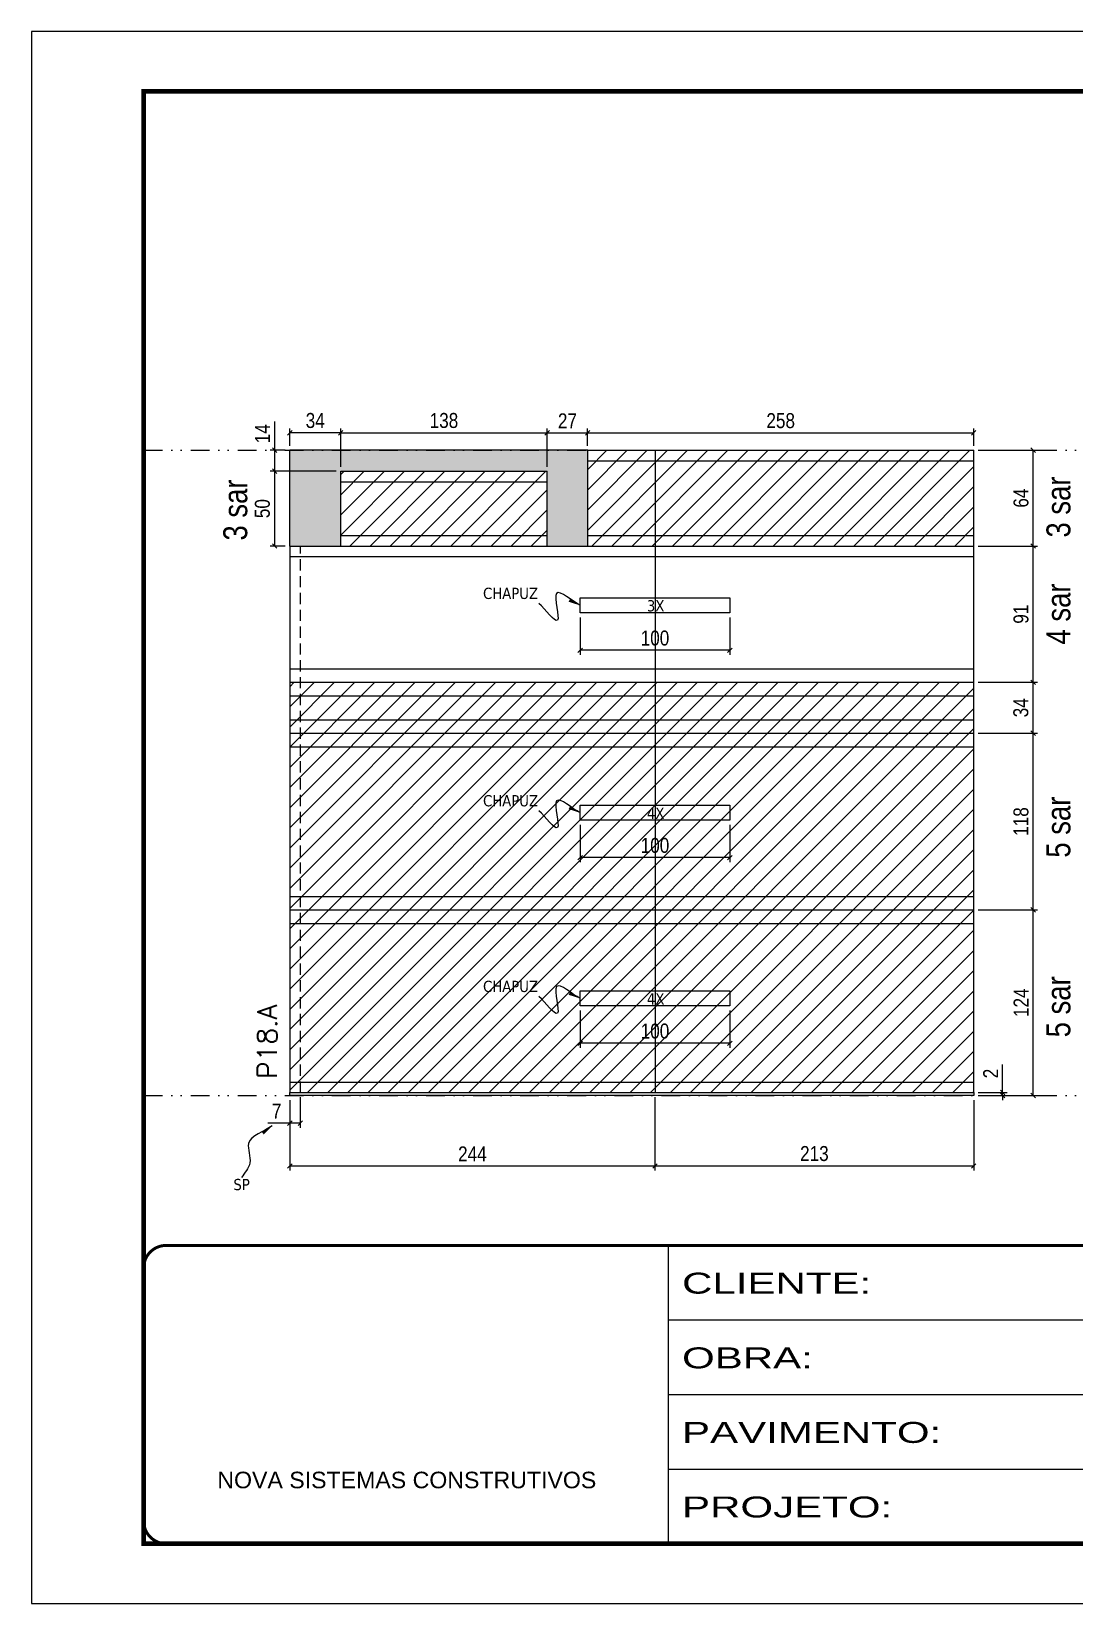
# Model space of a CAD drawing. Extents: x 14400 to 27878, y -21631 to 6985.
# Drawn here: x 17597 to 18294, y -2105 to -1055 of the extents above; entities that cross this region are included whole.
import ezdxf

# ---------------------------------------------------------------- set-up
doc = ezdxf.new("R2010")
doc.units = 0
for name, pattern in [('CONTINUO', [0]), ('DASHED', [0.75, 0.5, -0.25]), ('DIVIDE2', [0.625, 0.25, -0.125, 0, -0.125, 0, -0.125]), ('HIDDEN', [0.375, 0.25, -0.125])]:
    doc.linetypes.add(name, pattern=pattern)
for name, color, linetype in [('COTA', 241, 'Continuous'), ('NOMENCLATURA', 7, 'Continuous'), ('Nível', 160, 'Continuous'), ('Painéis', 200, 'Continuous'), ('Romaneio', 10, 'Continuous'), ('SARR_2.2x10', 60, 'Continuous'), ('SARR_2.2x7', 40, 'Continuous'), ('Sarrafo de Pressão', 42, 'HIDDEN'), ('texto', 7, 'Continuous')]:
    doc.layers.add(name, color=color, linetype=linetype)
for name, color, linetype, lineweight in [('Folhas', 255, 'Continuous', 9), ('Hachura', 251, 'Continuous', 9), ('SARRAFO DE PRESSAO', 251, 'DASHED', 9), ('Texto Seção', 7, 'Continuous', 15)]:
    doc.layers.add(name, color=color, linetype=linetype, lineweight=lineweight)
doc.styles.add('ARIAL', font='arial.ttf')
doc.styles.add('ARIAL_NARROW', font='ARIALN.TTF', dxfattribs={"height": 0.2})
doc.styles.add('COTA TECNICA', font='techl___.ttf', dxfattribs={"height": 10})
doc.styles.add('COTA TECNICA-50', font='techl___.ttf', dxfattribs={"height": 10})
doc.styles.add('REGUA-120', font='ROMANS.shx', dxfattribs={"height": 15})
doc.styles.get("Standard").update_dxf_attribs({"font": 'arial.ttf'})
doc.styles.add('Tecnologia', font='')
doc.styles.get('Tecnologia').set_extended_font_data('Forgotten Futurist')
doc.dimstyles.new('COTA PAINEL-50', dxfattribs={"dimtxt": 10, "dimasz": 3, "dimexe": 3, "dimexo": 3, "dimgap": 3, "dimtad": 1, "dimdec": 1, "dimzin": 12, "dimdsep": 46, "dimtxsty": 'COTA TECNICA-50', "dimblk1": 'OBLIQUE', "dimblk2": 'OBLIQUE', "dimsah": 1, "dimcen": 0.9, "dimclrd": 4, "dimclre": 4, "dimclrt": 240, "dimadec": 1, "dimazin": 3, "dimtfac": 1, "dimtdec": 1, "dimtmove": 0, "dimatfit": 3, "dimfxl": 1, "dimtolj": 1, "dimtzin": 12, "dimarcsym": 0})
doc.dimstyles.new('PAINEL', dxfattribs={"dimtxt": 10, "dimasz": 3, "dimexe": 3, "dimexo": 3, "dimgap": 3, "dimtad": 1, "dimdec": 1, "dimzin": 12, "dimdsep": 46, "dimtxsty": 'COTA TECNICA', "dimblk1": 'OBLIQUE', "dimblk2": 'OBLIQUE', "dimsah": 1, "dimcen": 0.9, "dimclrd": 4, "dimclre": 4, "dimclrt": 240, "dimadec": 1, "dimazin": 3, "dimtfac": 1, "dimtdec": 1, "dimtmove": 0, "dimatfit": 3, "dimfxl": 1, "dimtolj": 1, "dimtzin": 12, "dimarcsym": 0})
doc.dimstyles.get("Standard").update_dxf_attribs({"dimtxt": 0.18, "dimasz": 0.18, "dimexe": 0.18, "dimexo": 0.0625, "dimgap": 0.09, "dimtad": 0, "dimtih": 1, "dimtoh": 1, "dimdec": 4, "dimzin": 0, "dimdsep": 46, "dimtxsty": 'Standard', "dimcen": 0.09, "dimadec": 0, "dimazin": 0, "dimtfac": 1, "dimtdec": 4, "dimtofl": 0, "dimtmove": 0, "dimatfit": 3, "dimfxl": 1, "dimtolj": 1, "dimtzin": 0, "dimarcsym": 0})

# ---------------------------------------------------------------- blocks, each defined once
blk = doc.blocks.new('9999999999')
at = {"color": 30, "linetype": 'CONTINUO'}
for p, q in [((98564.6, 34230.2), (98564.6, 34429.4)), ((98564.6, 34379.6), (99584, 34379.6)), ((98564.6, 34329.8), (99488, 34329.8)), ((98564.6, 34280), (99488, 34280))]:
    blk.add_line(p, q, dxfattribs=at)
at = {"color": 30, "linetype": 'CONTINUO', "const_width": 2}
blk.add_lwpolyline([(99584, 34230.2), (99584, 34414.4, 0.414214), (99569, 34429.4), (98229, 34429.4, 0.414214), (98214, 34414.4), (98214, 34245.2, 0.414214), (98229, 34230.2), (99584, 34230.2)], format="xyb", dxfattribs=at)
at = {"layer": 'Folhas'}
blk.add_lwpolyline([(98139, 34190.2), (99624, 34190.2), (99624, 35240.2), (98139, 35240.2)], close=True, dxfattribs=at)
at = {"layer": 'Folhas', "color": 30, "const_width": 3}
blk.add_lwpolyline([(98214, 34230.2), (99584, 34230.2), (99584, 35200.2), (98214, 35200.2)], close=True, dxfattribs=at)
at = {"color": 7, "linetype": 'Continuous', "ltscale": 5, "style": 'ARIAL'}
blk.add_text('NOVA SISTEMAS CONSTRUTIVOS', height=11.059, dxfattribs=at).set_placement((98263.2, 34267.2))
at = {"layer": 'Folhas', "color": 7, "style": 'Tecnologia', "width": 1.5}
for s, p in [('CLIENTE:', (98573.7, 34397.2)), ('OBRA:', (98573.7, 34347.3)), ('PAVIMENTO:', (98573.7, 34297.5)), ('PROJETO:', (98573.7, 34247.7))]:
    blk.add_text(s, height=14, dxfattribs=at).set_placement(p)
blk = doc.blocks.new('_Oblique')
at = {"color": 0, "linetype": 'ByBlock', "lineweight": -2}
blk.add_line((-0.5, -0.5), (0.5, 0.5), dxfattribs=at)
blk = doc.blocks.new('*D2040')
at = {"layer": 'COTA', "color": 4, "lineweight": -2, "transparency": 16777216}
for p, q in [((17769.6, -1769), (17769.6, -1787.5)), ((17776.6, -1767), (17776.6, -1787.5)), ((17769.6, -1784.5), (17754.9, -1784.5)), ((17776.6, -1784.5), (17769.6, -1784.5))]:
    blk.add_line(p, q, dxfattribs=at)
at = {"layer": 'Defpoints', "color": 0, "transparency": 16777216}
for p in [(17769.6, -1766), (17776.6, -1764), (17769.6, -1784.5)]:
    blk.add_point(p, dxfattribs=at)
at = {"layer": 'COTA', "color": 4, "lineweight": -2, "transparency": 16777216, "xscale": 3, "yscale": 3, "zscale": 3, "rotation": 180}
blk.add_blockref('_Oblique', (17769.6, -1784.5), dxfattribs=at)
at = {"layer": 'COTA', "color": 4, "lineweight": -2, "transparency": 16777216, "xscale": 3, "yscale": 3, "zscale": 3}
blk.add_blockref('_Oblique', (17776.6, -1784.5), dxfattribs=at)
at = {"layer": 'COTA', "color": 240, "transparency": 16777216, "insert": (17760.8, -1776.5), "char_height": 10, "attachment_point": 5, "style": 'COTA TECNICA-50'}
blk.add_mtext('\\A1;7', dxfattribs=at)
blk = doc.blocks.new('*D2041')
at = {"layer": 'Defpoints', "color": 0, "linetype": 'ByBlock', "transparency": 16777216}
for p in [(18226.6, -1642), (18266.3, -1642), (18226.6, -1766)]:
    blk.add_point(p, dxfattribs=at)
at = {"layer": 'Romaneio', "color": 4, "linetype": 'ByBlock', "lineweight": -2, "transparency": 16777216}
for p, q in [((18229.6, -1642), (18269.3, -1642)), ((18266.3, -1766), (18266.3, -1642)), ((18229.6, -1766), (18269.3, -1766))]:
    blk.add_line(p, q, dxfattribs=at)
at = {"layer": 'Romaneio', "color": 4, "linetype": 'ByBlock', "lineweight": -2, "transparency": 16777216, "xscale": 3, "yscale": 3, "zscale": 3}
for p, rotation in [((18266.3, -1642), 90), ((18266.3, -1766), 270)]:
    blk.add_blockref('_Oblique', p, dxfattribs=dict(at, rotation=rotation))
at = {"layer": 'Romaneio', "color": 240, "linetype": 'ByBlock', "transparency": 16777216, "insert": (18258.2, -1704), "char_height": 10, "attachment_point": 5, "rotation": 90, "style": 'COTA TECNICA'}
blk.add_mtext('\\A1;124', dxfattribs=at)
blk = doc.blocks.new('*D2042')
at = {"layer": 'COTA', "color": 4, "lineweight": -2, "transparency": 16777216}
for p, q in [((18245.9, -1764), (18245.9, -1745.2)), ((18229.6, -1764), (18248.9, -1764)), ((18229.6, -1766), (18248.9, -1766)), ((18245.9, -1766), (18245.9, -1764)), ((18245.9, -1766), (18245.9, -1769))]:
    blk.add_line(p, q, dxfattribs=at)
at = {"layer": 'Defpoints', "color": 0, "transparency": 16777216}
for p in [(18226.6, -1764), (18226.6, -1766), (18245.9, -1766)]:
    blk.add_point(p, dxfattribs=at)
at = {"layer": 'COTA', "color": 4, "lineweight": -2, "transparency": 16777216, "xscale": 3, "yscale": 3, "zscale": 3}
for p, rotation in [((18245.9, -1764), 270), ((18245.9, -1766), 90)]:
    blk.add_blockref('_Oblique', p, dxfattribs=dict(at, rotation=rotation))
at = {"layer": 'COTA', "color": 240, "transparency": 16777216, "insert": (18237.9, -1751.3), "char_height": 10, "attachment_point": 5, "rotation": 90, "style": 'COTA TECNICA-50'}
blk.add_mtext('\\A1;2', dxfattribs=at)
blk = doc.blocks.new('*D2043')
at = {"layer": 'COTA', "color": 4, "lineweight": -2, "transparency": 16777216}
for p, q in [((17769.6, -1769), (17769.6, -1816)), ((18013.6, -1767), (18013.6, -1816)), ((17769.6, -1813), (18013.6, -1813))]:
    blk.add_line(p, q, dxfattribs=at)
at = {"layer": 'Defpoints', "color": 0, "transparency": 16777216}
for p in [(17769.6, -1766), (18013.6, -1764), (18013.6, -1813)]:
    blk.add_point(p, dxfattribs=at)
at = {"layer": 'COTA', "color": 4, "lineweight": -2, "transparency": 16777216, "xscale": 3, "yscale": 3, "zscale": 3, "rotation": 180}
blk.add_blockref('_Oblique', (17769.6, -1813), dxfattribs=at)
at = {"layer": 'COTA', "color": 4, "lineweight": -2, "transparency": 16777216, "xscale": 3, "yscale": 3, "zscale": 3}
blk.add_blockref('_Oblique', (18013.6, -1813), dxfattribs=at)
at = {"layer": 'COTA', "color": 240, "transparency": 16777216, "insert": (17891.6, -1805), "char_height": 10, "attachment_point": 5, "style": 'COTA TECNICA-50'}
blk.add_mtext('\\A1;244', dxfattribs=at)
blk = doc.blocks.new('*D2044')
at = {"layer": 'COTA', "color": 4, "lineweight": -2, "transparency": 16777216}
for p, q in [((18013.6, -1767), (18013.6, -1816)), ((18226.6, -1769), (18226.6, -1816)), ((18013.6, -1813), (18226.6, -1813))]:
    blk.add_line(p, q, dxfattribs=at)
at = {"layer": 'Defpoints', "color": 0, "transparency": 16777216}
for p in [(18013.6, -1764), (18226.6, -1766), (18226.6, -1813)]:
    blk.add_point(p, dxfattribs=at)
at = {"layer": 'COTA', "color": 4, "lineweight": -2, "transparency": 16777216, "xscale": 3, "yscale": 3, "zscale": 3, "rotation": 180}
blk.add_blockref('_Oblique', (18013.6, -1813), dxfattribs=at)
at = {"layer": 'COTA', "color": 4, "lineweight": -2, "transparency": 16777216, "xscale": 3, "yscale": 3, "zscale": 3}
blk.add_blockref('_Oblique', (18226.6, -1813), dxfattribs=at)
at = {"layer": 'COTA', "color": 240, "transparency": 16777216, "insert": (18120.1, -1804.8), "char_height": 10, "attachment_point": 5, "style": 'COTA TECNICA-50'}
blk.add_mtext('\\A1;213', dxfattribs=at)
blk = doc.blocks.new('*D2045')
at = {"layer": 'COTA', "color": 4, "linetype": 'ByBlock', "lineweight": -2, "transparency": 16777216}
for p, q in [((17963.6, -1709.2), (17963.6, -1734.1)), ((18063.6, -1709.2), (18063.6, -1734.1)), ((18063.6, -1731.1), (17963.6, -1731.1))]:
    blk.add_line(p, q, dxfattribs=at)
at = {"layer": 'Defpoints', "color": 0, "linetype": 'ByBlock', "transparency": 16777216}
for p in [(17963.6, -1706.2), (18063.6, -1706.2), (17963.6, -1731.1)]:
    blk.add_point(p, dxfattribs=at)
at = {"layer": 'COTA', "color": 4, "linetype": 'ByBlock', "lineweight": -2, "transparency": 16777216, "xscale": 3, "yscale": 3, "zscale": 3, "rotation": 180}
blk.add_blockref('_Oblique', (17963.6, -1731.1), dxfattribs=at)
at = {"layer": 'COTA', "color": 4, "linetype": 'ByBlock', "lineweight": -2, "transparency": 16777216, "xscale": 3, "yscale": 3, "zscale": 3}
blk.add_blockref('_Oblique', (18063.6, -1731.1), dxfattribs=at)
at = {"layer": 'COTA', "color": 240, "linetype": 'ByBlock', "transparency": 16777216, "insert": (18013.6, -1723), "char_height": 10, "attachment_point": 5, "style": 'COTA TECNICA'}
blk.add_mtext('\\A1;100', dxfattribs=at)
blk = doc.blocks.new('*D2028')
at = {"layer": 'COTA', "color": 4, "lineweight": -2, "transparency": 16777216}
for p, q in [((18229.6, -1335), (18269.3, -1335)), ((18266.3, -1399), (18266.3, -1335)), ((18229.6, -1399), (18269.3, -1399))]:
    blk.add_line(p, q, dxfattribs=at)
at = {"layer": 'Defpoints', "color": 0, "transparency": 16777216}
for p in [(18226.6, -1335), (18266.3, -1335), (18226.6, -1399)]:
    blk.add_point(p, dxfattribs=at)
at = {"layer": 'COTA', "color": 4, "lineweight": -2, "transparency": 16777216, "xscale": 3, "yscale": 3, "zscale": 3}
for p, rotation in [((18266.3, -1335), 90), ((18266.3, -1399), 270)]:
    blk.add_blockref('_Oblique', p, dxfattribs=dict(at, rotation=rotation))
at = {"layer": 'COTA', "color": 240, "transparency": 16777216, "insert": (18258.2, -1367), "char_height": 10, "attachment_point": 5, "rotation": 90, "style": 'COTA TECNICA'}
blk.add_mtext('\\A1;64', dxfattribs=at)
blk = doc.blocks.new('*D2029')
at = {"layer": 'COTA', "color": 4, "lineweight": -2, "transparency": 16777216}
for p, q in [((17769.6, -1332), (17769.6, -1320.4)), ((17803.6, -1346), (17803.6, -1320.4)), ((17803.6, -1323.4), (17769.6, -1323.4))]:
    blk.add_line(p, q, dxfattribs=at)
at = {"layer": 'Defpoints', "color": 0, "transparency": 16777216}
for p in [(17769.6, -1323.4), (17769.6, -1335), (17803.6, -1349)]:
    blk.add_point(p, dxfattribs=at)
at = {"layer": 'COTA', "color": 4, "lineweight": -2, "transparency": 16777216, "xscale": 3, "yscale": 3, "zscale": 3, "rotation": 180}
blk.add_blockref('_Oblique', (17769.6, -1323.4), dxfattribs=at)
at = {"layer": 'COTA', "color": 4, "lineweight": -2, "transparency": 16777216, "xscale": 3, "yscale": 3, "zscale": 3}
blk.add_blockref('_Oblique', (17803.6, -1323.4), dxfattribs=at)
at = {"layer": 'COTA', "color": 240, "transparency": 16777216, "insert": (17786.6, -1315.2), "char_height": 10, "attachment_point": 5, "style": 'COTA TECNICA'}
blk.add_mtext('\\A1;34', dxfattribs=at)
blk = doc.blocks.new('*D2030')
at = {"layer": 'COTA', "color": 4, "lineweight": -2, "transparency": 16777216}
for p, q in [((17803.6, -1346), (17803.6, -1320.4)), ((17941.6, -1346), (17941.6, -1320.4)), ((17803.6, -1323.4), (17941.6, -1323.4))]:
    blk.add_line(p, q, dxfattribs=at)
at = {"layer": 'Defpoints', "color": 0, "transparency": 16777216}
for p in [(17941.6, -1323.4), (17803.6, -1349), (17941.6, -1349)]:
    blk.add_point(p, dxfattribs=at)
at = {"layer": 'COTA', "color": 4, "lineweight": -2, "transparency": 16777216, "xscale": 3, "yscale": 3, "zscale": 3, "rotation": 180}
blk.add_blockref('_Oblique', (17803.6, -1323.4), dxfattribs=at)
at = {"layer": 'COTA', "color": 4, "lineweight": -2, "transparency": 16777216, "xscale": 3, "yscale": 3, "zscale": 3}
blk.add_blockref('_Oblique', (17941.6, -1323.4), dxfattribs=at)
at = {"layer": 'COTA', "color": 240, "transparency": 16777216, "insert": (17872.6, -1315.2), "char_height": 10, "attachment_point": 5, "style": 'COTA TECNICA'}
blk.add_mtext('\\A1;138', dxfattribs=at)
blk = doc.blocks.new('*D2031')
at = {"layer": 'COTA', "color": 4, "lineweight": -2, "transparency": 16777216}
for p, q in [((17941.6, -1346), (17941.6, -1320.4)), ((17968.6, -1332), (17968.6, -1320.4)), ((17941.6, -1323.4), (17968.6, -1323.4))]:
    blk.add_line(p, q, dxfattribs=at)
at = {"layer": 'Defpoints', "color": 0, "transparency": 16777216}
for p in [(17968.6, -1323.4), (17968.6, -1335), (17941.6, -1349)]:
    blk.add_point(p, dxfattribs=at)
at = {"layer": 'COTA', "color": 4, "lineweight": -2, "transparency": 16777216, "xscale": 3, "yscale": 3, "zscale": 3, "rotation": 180}
blk.add_blockref('_Oblique', (17941.6, -1323.4), dxfattribs=at)
at = {"layer": 'COTA', "color": 4, "lineweight": -2, "transparency": 16777216, "xscale": 3, "yscale": 3, "zscale": 3}
blk.add_blockref('_Oblique', (17968.6, -1323.4), dxfattribs=at)
at = {"layer": 'COTA', "color": 240, "transparency": 16777216, "insert": (17955.1, -1315.4), "char_height": 10, "attachment_point": 5, "style": 'COTA TECNICA'}
blk.add_mtext('\\A1;27', dxfattribs=at)
blk = doc.blocks.new('*D2032')
at = {"layer": 'COTA', "color": 4, "lineweight": -2, "transparency": 16777216}
for p, q in [((17800.6, -1349), (17756.5, -1349)), ((17759.5, -1399), (17759.5, -1349)), ((17766.6, -1399), (17756.5, -1399))]:
    blk.add_line(p, q, dxfattribs=at)
at = {"layer": 'Defpoints', "color": 0, "transparency": 16777216}
for p in [(17759.5, -1349), (17803.6, -1349), (17769.6, -1399)]:
    blk.add_point(p, dxfattribs=at)
at = {"layer": 'COTA', "color": 4, "lineweight": -2, "transparency": 16777216, "xscale": 3, "yscale": 3, "zscale": 3}
for p, rotation in [((17759.5, -1349), 90), ((17759.5, -1399), 270)]:
    blk.add_blockref('_Oblique', p, dxfattribs=dict(at, rotation=rotation))
at = {"layer": 'COTA', "color": 240, "transparency": 16777216, "insert": (17751.3, -1374), "char_height": 10, "attachment_point": 5, "rotation": 90, "style": 'COTA TECNICA'}
blk.add_mtext('\\A1;50', dxfattribs=at)
blk = doc.blocks.new('*D2033')
at = {"layer": 'COTA', "color": 4, "lineweight": -2, "transparency": 16777216}
for p, q in [((17759.5, -1335), (17759.5, -1315.9)), ((17766.6, -1335), (17756.5, -1335)), ((17759.5, -1349), (17759.5, -1335)), ((17800.6, -1349), (17756.5, -1349))]:
    blk.add_line(p, q, dxfattribs=at)
at = {"layer": 'Defpoints', "color": 0, "transparency": 16777216}
for p in [(17759.5, -1335), (17769.6, -1335), (17803.6, -1349)]:
    blk.add_point(p, dxfattribs=at)
at = {"layer": 'COTA', "color": 4, "lineweight": -2, "transparency": 16777216, "xscale": 3, "yscale": 3, "zscale": 3}
for p, rotation in [((17759.5, -1335), 90), ((17759.5, -1349), 270)]:
    blk.add_blockref('_Oblique', p, dxfattribs=dict(at, rotation=rotation))
at = {"layer": 'COTA', "color": 240, "transparency": 16777216, "insert": (17751.4, -1324), "char_height": 10, "attachment_point": 5, "rotation": 90, "style": 'COTA TECNICA'}
blk.add_mtext('\\A1;14', dxfattribs=at)
blk = doc.blocks.new('*D2034')
at = {"layer": 'COTA', "color": 4, "lineweight": -2, "transparency": 16777216}
for p, q in [((17968.6, -1332), (17968.6, -1320.4)), ((18226.6, -1332), (18226.6, -1320.4)), ((17968.6, -1323.4), (18226.6, -1323.4))]:
    blk.add_line(p, q, dxfattribs=at)
at = {"layer": 'Defpoints', "color": 0, "transparency": 16777216}
for p in [(18226.6, -1323.4), (17968.6, -1335), (18226.6, -1335)]:
    blk.add_point(p, dxfattribs=at)
at = {"layer": 'COTA', "color": 4, "lineweight": -2, "transparency": 16777216, "xscale": 3, "yscale": 3, "zscale": 3, "rotation": 180}
blk.add_blockref('_Oblique', (17968.6, -1323.4), dxfattribs=at)
at = {"layer": 'COTA', "color": 4, "lineweight": -2, "transparency": 16777216, "xscale": 3, "yscale": 3, "zscale": 3}
blk.add_blockref('_Oblique', (18226.6, -1323.4), dxfattribs=at)
at = {"layer": 'COTA', "color": 240, "transparency": 16777216, "insert": (18097.6, -1315.3), "char_height": 10, "attachment_point": 5, "style": 'COTA TECNICA'}
blk.add_mtext('\\A1;258', dxfattribs=at)
blk = doc.blocks.new('*D2036')
at = {"layer": 'COTA', "color": 4, "lineweight": -2, "transparency": 16777216}
for p, q in [((18229.6, -1524), (18269.3, -1524)), ((18266.3, -1642), (18266.3, -1524)), ((18229.6, -1642), (18269.3, -1642))]:
    blk.add_line(p, q, dxfattribs=at)
at = {"layer": 'Defpoints', "color": 0, "transparency": 16777216}
for p in [(18226.6, -1524), (18266.3, -1524), (18226.6, -1642)]:
    blk.add_point(p, dxfattribs=at)
at = {"layer": 'COTA', "color": 4, "lineweight": -2, "transparency": 16777216, "xscale": 3, "yscale": 3, "zscale": 3}
for p, rotation in [((18266.3, -1524), 90), ((18266.3, -1642), 270)]:
    blk.add_blockref('_Oblique', p, dxfattribs=dict(at, rotation=rotation))
at = {"layer": 'COTA', "color": 240, "transparency": 16777216, "insert": (18258.2, -1583), "char_height": 10, "attachment_point": 5, "rotation": 90, "style": 'COTA TECNICA'}
blk.add_mtext('\\A1;118', dxfattribs=at)
blk = doc.blocks.new('*D2038')
at = {"layer": 'COTA', "color": 4, "linetype": 'ByBlock', "lineweight": -2, "transparency": 16777216}
for p, q in [((17963.6, -1585.2), (17963.6, -1610.1)), ((18063.6, -1585.2), (18063.6, -1610.1)), ((18063.6, -1607.1), (17963.6, -1607.1))]:
    blk.add_line(p, q, dxfattribs=at)
at = {"layer": 'Defpoints', "color": 0, "linetype": 'ByBlock', "transparency": 16777216}
for p in [(17963.6, -1582.2), (18063.6, -1582.2), (17963.6, -1607.1)]:
    blk.add_point(p, dxfattribs=at)
at = {"layer": 'COTA', "color": 4, "linetype": 'ByBlock', "lineweight": -2, "transparency": 16777216, "xscale": 3, "yscale": 3, "zscale": 3, "rotation": 180}
blk.add_blockref('_Oblique', (17963.6, -1607.1), dxfattribs=at)
at = {"layer": 'COTA', "color": 4, "linetype": 'ByBlock', "lineweight": -2, "transparency": 16777216, "xscale": 3, "yscale": 3, "zscale": 3}
blk.add_blockref('_Oblique', (18063.6, -1607.1), dxfattribs=at)
at = {"layer": 'COTA', "color": 240, "linetype": 'ByBlock', "transparency": 16777216, "insert": (18013.6, -1599), "char_height": 10, "attachment_point": 5, "style": 'COTA TECNICA'}
blk.add_mtext('\\A1;100', dxfattribs=at)
blk = doc.blocks.new('*D2052')
at = {"layer": 'COTA', "color": 4, "lineweight": -2, "transparency": 16777216}
for p, q in [((18229.6, -1490), (18269.3, -1490)), ((18266.3, -1524), (18266.3, -1490)), ((18229.6, -1524), (18269.3, -1524))]:
    blk.add_line(p, q, dxfattribs=at)
at = {"layer": 'Defpoints', "color": 0, "transparency": 16777216}
for p in [(18226.6, -1490), (18266.3, -1490), (18226.6, -1524)]:
    blk.add_point(p, dxfattribs=at)
at = {"layer": 'COTA', "color": 4, "lineweight": -2, "transparency": 16777216, "xscale": 3, "yscale": 3, "zscale": 3}
for p, rotation in [((18266.3, -1490), 90), ((18266.3, -1524), 270)]:
    blk.add_blockref('_Oblique', p, dxfattribs=dict(at, rotation=rotation))
at = {"layer": 'COTA', "color": 240, "transparency": 16777216, "insert": (18258.1, -1507), "char_height": 10, "attachment_point": 5, "rotation": 90, "style": 'COTA TECNICA'}
blk.add_mtext('\\A1;34', dxfattribs=at)
blk = doc.blocks.new('*D4005')
at = {"layer": 'COTA', "color": 4, "lineweight": -2, "transparency": 16777216}
for p, q in [((18229.6, -1399), (18269.3, -1399)), ((18266.3, -1490), (18266.3, -1399)), ((18229.6, -1490), (18269.3, -1490))]:
    blk.add_line(p, q, dxfattribs=at)
at = {"layer": 'Defpoints', "color": 0, "transparency": 16777216}
for p in [(18226.6, -1399), (18266.3, -1399), (18226.6, -1490)]:
    blk.add_point(p, dxfattribs=at)
at = {"layer": 'COTA', "color": 4, "lineweight": -2, "transparency": 16777216, "xscale": 3, "yscale": 3, "zscale": 3}
for p, rotation in [((18266.3, -1399), 90), ((18266.3, -1490), 270)]:
    blk.add_blockref('_Oblique', p, dxfattribs=dict(at, rotation=rotation))
at = {"layer": 'COTA', "color": 240, "transparency": 16777216, "insert": (18258.2, -1444.5), "char_height": 10, "attachment_point": 5, "rotation": 90, "style": 'COTA TECNICA'}
blk.add_mtext('\\A1;91', dxfattribs=at)
blk = doc.blocks.new('*D4006')
at = {"layer": 'COTA', "color": 4, "linetype": 'ByBlock', "lineweight": -2, "transparency": 16777216}
for p, q in [((17963.6, -1446.7), (17963.6, -1471.6)), ((18063.6, -1446.7), (18063.6, -1471.6)), ((18063.6, -1468.6), (17963.6, -1468.6))]:
    blk.add_line(p, q, dxfattribs=at)
at = {"layer": 'Defpoints', "color": 0, "linetype": 'ByBlock', "transparency": 16777216}
for p in [(17963.6, -1443.7), (18063.6, -1443.7), (17963.6, -1468.6)]:
    blk.add_point(p, dxfattribs=at)
at = {"layer": 'COTA', "color": 4, "linetype": 'ByBlock', "lineweight": -2, "transparency": 16777216, "xscale": 3, "yscale": 3, "zscale": 3, "rotation": 180}
blk.add_blockref('_Oblique', (17963.6, -1468.6), dxfattribs=at)
at = {"layer": 'COTA', "color": 4, "linetype": 'ByBlock', "lineweight": -2, "transparency": 16777216, "xscale": 3, "yscale": 3, "zscale": 3}
blk.add_blockref('_Oblique', (18063.6, -1468.6), dxfattribs=at)
at = {"layer": 'COTA', "color": 240, "linetype": 'ByBlock', "transparency": 16777216, "insert": (18013.6, -1460.5), "char_height": 10, "attachment_point": 5, "style": 'COTA TECNICA'}
blk.add_mtext('\\A1;100', dxfattribs=at)

msp = doc.modelspace()

# ---------------------------------------------------------------- hatches: boundary and pattern name
at = {"layer": 'COTA'}
h = msp.add_hatch(dxfattribs=at)
h.set_pattern_fill('AR-CONC', color=256, scale=0.03)
h.set_pattern_definition([(50, (13.5, 1387.575), (5.4655401, -0.4781726), [0.5715, -6.2865]), (355, (13.5, 1387.575), (-1.0573026, 5.7317054), [0.4572, -5.0292175]), (100.451445, (13.9555, 1387.535), (4.4082374, 5.2535326), [0.4857003, -5.3427073]), (46.1842, (13.5, 1389.099), (8.1323712, -1.2612698), [0.85725, -9.42975]), (96.63556, (14.178, 1388.994), (7.122124, 7.4227837), [0.7285507, -8.0140682]), (351.18415, (13.5, 1389.099), (7.122124, 7.4227837), [0.685799, -7.543792]), (21, (14.262, 1388.718), (4.5484317, -3.067956), [0.5715, -6.2865]), (326, (14.262, 1388.718), (1.8540609, 5.525639), [0.4572, -5.0292]), (71.451445, (14.641, 1388.4624), (6.4024926, 2.457683), [0.4857003, -5.3426981]), (37.5, (13.5, 1387.5751), (0.0926581, 2.53665117), [0, -4.96824, 0, -5.1054, 0, -5.04825]), (7.5, (13.5, 1387.575), (2.00458988, 3.00541724), [0, -2.91084, 0, -4.85394, 0, -1.92405]), (327.5, (11.8007, 1387.5751), (4.06771786, -0.17186232), [0, -1.905, 0, -5.9436, 0, -7.8867]), (317.5, (11.0387, 1387.575), (4.44387544, 0.7627947), [0, -2.4765, 0, -3.94716, 0, -5.6007])])
h.paths.add_polyline_path([(17803.65, -1349.02), (17941.65, -1349.02), (17941.65, -1399.02), (17968.65, -1399.02), (17968.65, -1335.02), (17769.65, -1335.02), (17769.65, -1399.02), (17803.65, -1399.02)])
at = {"layer": 'Hachura', "linetype": 'ByBlock'}
h = msp.add_hatch(dxfattribs=at)
h.set_pattern_fill('ANSI31', color=256, scale=3)
h.paths.add_polyline_path([(17941.65, -1349.02), (17803.65, -1349.02), (17803.65, -1399.02), (17941.65, -1399.02)])
h.paths.add_polyline_path([(18013.65, -1335.02), (17968.65, -1335.02), (17968.65, -1399.02), (18013.65, -1399.02)])
h.paths.add_polyline_path([(18226.65, -1335.02), (18013.65, -1335.02), (18013.65, -1399.02), (18226.65, -1399.02)])
h.paths.add_polyline_path([(18226.65, -1490.02), (18013.65, -1490.02), (18013.65, -1524.02), (18226.65, -1524.02)])
h.paths.add_polyline_path([(18226.65, -1524.02), (18013.65, -1524.02), (18013.65, -1642.02), (18226.65, -1642.02)])
h.paths.add_polyline_path([(18226.65, -1642.02), (18013.65, -1642.02), (18013.65, -1764.02), (18226.65, -1764.02)])
h.paths.add_polyline_path([(18013.65, -1642.02), (17769.65, -1642.02), (17769.65, -1764.02), (18013.65, -1764.02)])
h.paths.add_polyline_path([(18013.65, -1524.02), (17769.65, -1524.02), (17769.65, -1642.02), (18013.65, -1642.02)])
h.paths.add_polyline_path([(18013.65, -1490.02), (17769.65, -1490.02), (17769.65, -1524.02), (18013.65, -1524.02)])
h.paths.add_polyline_path([(18887.99, -1399.02), (18853.99, -1399.02), (18853.99, -1353.02), (18643.99, -1353.02), (18643.99, -1433.02), (18887.99, -1433.02)])
h.paths.add_polyline_path([(18887.99, -1522.02), (18643.99, -1522.02), (18643.99, -1642.02), (18887.99, -1642.02)])
h.paths.add_polyline_path([(18643.99, -1522.02), (18407.99, -1522.02), (18407.99, -1642.02), (18643.99, -1642.02)])
h.paths.add_polyline_path([(18643.99, -1642.02), (18407.99, -1642.02), (18407.99, -1764.02), (18643.99, -1764.02)])
h.paths.add_polyline_path([(18887.99, -1642.02), (18643.99, -1642.02), (18643.99, -1764.02), (18887.99, -1764.02)])

# ---------------------------------------------------------------- linework, layer by layer
at = {"layer": 'COTA'}
for p in [(17769.65, -1399.02), (17968.65, -1335.02)]:
    msp.add_line(p, (17769.65, -1335.02), dxfattribs=at)
at = {"layer": 'Nível', "color": 4, "linetype": 'DIVIDE2', "ltscale": 50}
for p, q in [((17671.97, -1335.02), (19041.97, -1335.02)), ((17671.97, -1766.02), (19041.97, -1766.02))]:
    msp.add_line(p, q, dxfattribs=at)
at = {"layer": 'Painéis'}
for p, q in [((17968.65, -1335.02), (18226.65, -1335.02)), ((17968.65, -1399.02), (17968.65, -1335.02)), ((18013.65, -1335.02), (18013.65, -1764.02)), ((18226.65, -1764.02), (18226.65, -1335.02)), ((17803.65, -1399.02), (17803.65, -1349.02)), ((17803.65, -1349.02), (17941.65, -1349.02)), ((17941.65, -1399.02), (17941.65, -1349.02)), ((17769.65, -1399.02), (18226.65, -1399.02)), ((17769.65, -1399.02), (17769.65, -1764.02)), ((17769.65, -1490.02), (18226.65, -1490.02)), ((17769.65, -1524.02), (18226.65, -1524.02)), ((17769.65, -1642.02), (18226.65, -1642.02))]:
    msp.add_line(p, q, dxfattribs=at)
msp.add_lwpolyline([(18226.65, -1766.02), (17769.65, -1766.02), (17769.65, -1764.02), (18226.65, -1764.02)], close=True, dxfattribs=at)
at = {"layer": 'SARR_2.2x10'}
for points in [[(17963.65, -1433.67), (18063.65, -1433.67), (18063.65, -1443.67), (17963.65, -1443.67)], [(17963.65, -1572.17), (18063.65, -1572.17), (18063.65, -1582.17), (17963.65, -1582.17)], [(17963.65, -1696.17), (18063.65, -1696.17), (18063.65, -1706.17), (17963.65, -1706.17)]]:
    msp.add_lwpolyline(points, close=True, dxfattribs=at)
at = {"layer": 'SARR_2.2x7'}
for p, q in [((17968.65, -1342.02), (18226.65, -1342.02)), ((17803.65, -1356.02), (17941.65, -1356.02)), ((17803.65, -1392.02), (17941.65, -1392.02)), ((17968.65, -1392.02), (18226.65, -1392.02)), ((17769.65, -1406.02), (18226.65, -1406.02)), ((17769.65, -1481.02), (18013.65, -1481.02)), ((18013.65, -1481.02), (18226.65, -1481.02)), ((17769.65, -1499.02), (18013.65, -1499.02)), ((18013.65, -1499.02), (18226.65, -1499.02)), ((17769.65, -1515.02), (18013.65, -1515.02)), ((18013.65, -1515.02), (18226.65, -1515.02)), ((17769.65, -1533.02), (18013.65, -1533.02)), ((18013.65, -1533.02), (18226.65, -1533.02)), ((17769.65, -1633.02), (18013.65, -1633.02)), ((18013.65, -1633.02), (18226.65, -1633.02)), ((17769.65, -1651.02), (18013.65, -1651.02)), ((18013.65, -1651.02), (18226.65, -1651.02)), ((17769.65, -1757.02), (18013.65, -1757.02)), ((18013.65, -1757.02), (18226.65, -1757.02))]:
    msp.add_line(p, q, dxfattribs=at)
at = {"layer": 'Sarrafo de Pressão', "ltscale": 30}
msp.add_line((17776.65, -1764.02), (17776.65, -1399.02), dxfattribs=at)

# ---------------------------------------------------------------- block references
at = {"layer": 'SARRAFO DE PRESSAO', "color": 6, "linetype": 'ByBlock'}
msp.add_blockref('9999999999', (-80542.01, -36295.5), dxfattribs=at)

# ---------------------------------------------------------------- texts
at = {"layer": 'NOMENCLATURA', "style": 'ARIAL_NARROW'}
for s, p in [('3 sar', (18291.16, -1393.32)), ('3 sar', (17741.16, -1395.32)), ('4 sar', (18291.16, -1464.76)), ('5 sar', (18291.16, -1607.13)), ('5 sar', (18291.16, -1727.13))]:
    msp.add_text(s, height=16, rotation=90, dxfattribs=at).set_placement(p)
at = {"layer": 'texto', "color": 0, "char_height": 7.5, "attachment_point": 5}
for s, insert in [('{\\fTahoma|b0|i0|c0|p34;\\C4;CHAPUZ}', (17917.09, -1430.66)), ('{\\fTahoma|b0|i0|c0|p34;\\C4;3X}', (18014.04, -1438.96)), ('{\\fTahoma|b0|i0|c0|p34;\\C4;CHAPUZ}', (17917.09, -1569.16)), ('{\\fTahoma|b0|i0|c0|p34;\\C4;4X}', (18014.04, -1577.46)), ('{\\fTahoma|b0|i0|c0|p34;\\C4;CHAPUZ}', (17917.09, -1693.16)), ('{\\fTahoma|b0|i0|c0|p34;\\C4;4X}', (18014.04, -1701.46)), ('{\\fTahoma|b0|i0|c0|p34;\\C4;SP}', (17737.4, -1825.51))]:
    msp.add_mtext(s, dxfattribs=dict(at, insert=insert))
at = {"layer": 'Texto Seção', "insert": (17761.03, -1754.76), "char_height": 13, "width": 285.3299, "attachment_point": 7, "rotation": 90, "style": 'REGUA-120'}
msp.add_mtext('P18.A', dxfattribs=at)

# ---------------------------------------------------------------- dimensions: what is measured, and where the dimension line sits
at = {"layer": 'COTA'}
for base, p1, p2, dimstyle, picture, middle in [((17769.65, -1323.43), (17803.65, -1349.02), (17769.65, -1335.02), 'PAINEL', '*D2029', (17786.65, -1315.21)), ((17941.65, -1323.43), (17803.65, -1349.02), (17941.65, -1349.02), 'PAINEL', '*D2030', (17872.65, -1315.19)), ((17968.65, -1323.43), (17941.65, -1349.02), (17968.65, -1335.02), 'PAINEL', '*D2031', (17955.15, -1315.36)), ((18226.65, -1323.43), (17968.65, -1335.02), (18226.65, -1335.02), 'PAINEL', '*D2034', (18097.65, -1315.3)), ((18013.65, -1813.05), (17769.65, -1766.02), (18013.65, -1764.02), 'COTA PAINEL-50', '*D2043', (17891.65, -1804.97)), ((18226.65, -1813.05), (18013.65, -1764.02), (18226.65, -1766.02), 'COTA PAINEL-50', '*D2044', (18120.15, -1804.83))]:
    dim = msp.add_linear_dim(base=base, p1=p1, p2=p2, dimstyle=dimstyle, dxfattribs=at)
    dim.commit()
    dim.dimension.update_dxf_attribs({"geometry": picture, "text_midpoint": middle})
for base, p1, p2, angle, dimstyle, picture, middle in [((17759.45, -1335.02), (17803.65, -1349.02), (17769.65, -1335.02), 90, 'PAINEL', '*D2033', (17751.38, -1323.96)), ((18266.29, -1335.02), (18226.65, -1399.02), (18226.65, -1335.02), 90, 'PAINEL', '*D2028', (18258.18, -1367.02)), ((17759.45, -1349.02), (17769.65, -1399.02), (17803.65, -1349.02), 90, 'PAINEL', '*D2032', (17751.34, -1374.02)), ((18266.29, -1399.02), (18226.65, -1490.02), (18226.65, -1399.02), 90, 'PAINEL', '*D4005', (18258.2, -1444.52)), ((18266.29, -1490.02), (18226.65, -1524.02), (18226.65, -1490.02), 90, 'PAINEL', '*D2052', (18258.07, -1507.02)), ((18266.29, -1524.02), (18226.65, -1642.02), (18226.65, -1524.02), 90, 'PAINEL', '*D2036', (18258.19, -1583.02)), ((17769.65, -1784.53), (17776.65, -1764.02), (17769.65, -1766.02), 180, 'COTA PAINEL-50', '*D2040', (17760.78, -1776.45))]:
    dim = msp.add_linear_dim(base=base, p1=p1, p2=p2, angle=angle, dimstyle=dimstyle, dxfattribs=at)
    dim.commit()
    dim.dimension.update_dxf_attribs({"geometry": picture, "text_midpoint": middle})
at = {"layer": 'COTA', "linetype": 'ByBlock'}
for base, p1, p2, picture, middle in [((17963.65, -1468.6), (18063.65, -1443.67), (17963.65, -1443.67), '*D4006', (18013.65, -1460.5)), ((17963.65, -1607.1), (18063.65, -1582.17), (17963.65, -1582.17), '*D2038', (18013.65, -1599)), ((17963.65, -1731.1), (18063.65, -1706.17), (17963.65, -1706.17), '*D2045', (18013.65, -1723))]:
    dim = msp.add_linear_dim(base=base, p1=p1, p2=p2, dimstyle='PAINEL', dxfattribs=at)
    dim.commit()
    dim.dimension.update_dxf_attribs({"geometry": picture, "text_midpoint": middle})
at = {"layer": 'COTA'}
dim = msp.add_linear_dim(base=(18245.9, -1766.02), p1=(18226.65, -1764.02), p2=(18226.65, -1766.02), angle=90, dimstyle='COTA PAINEL-50', dxfattribs=at)
dim.commit()
dim.dimension.update_dxf_attribs({"geometry": '*D2042', "text_midpoint": (18245.9, -1751.27), "dimtype": 160})
at = {"layer": 'Romaneio', "linetype": 'ByBlock'}
dim = msp.add_aligned_dim(p1=(18226.65, -1766.02), p2=(18226.65, -1642.02), distance=-39.64, dimstyle='PAINEL', dxfattribs=at)
dim.commit()
dim.dimension.update_dxf_attribs({"geometry": '*D2041', "text_midpoint": (18258.21, -1704.02)})

# ---------------------------------------------------------------- leaders
at = {"layer": 'COTA', "path_type": 1}
for points in [[(17963.65, -1438.67), (17947.86, -1430.66), (17948.45, -1448.53), (17936.01, -1437.39)], [(17963.65, -1577.17), (17947.86, -1569.16), (17948.45, -1587.03), (17936.01, -1575.89)], [(17963.65, -1701.17), (17947.86, -1693.16), (17948.45, -1711.03), (17936.01, -1699.89)], [(17757.82, -1786.2), (17742.03, -1798.03), (17742.96, -1811.04), (17737.4, -1820.82)]]:
    msp.add_leader(points, dimstyle='Standard', override={"dimasz": 8}, dxfattribs=at)

doc.saveas('drawing.dxf')
